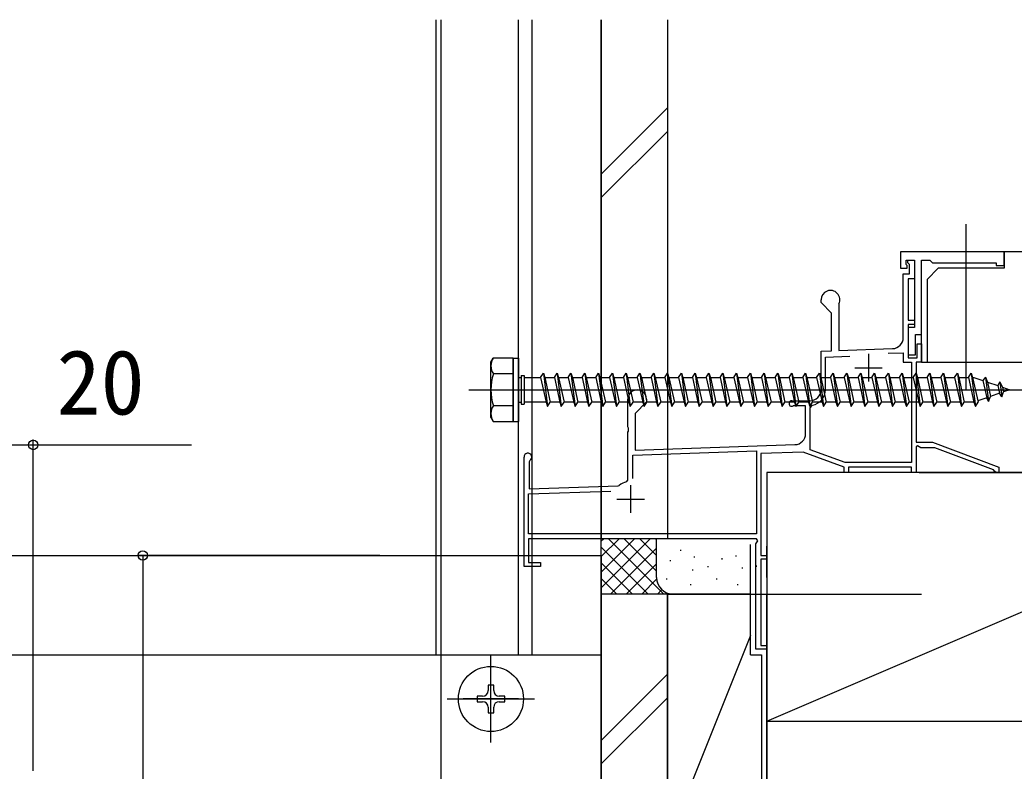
# Model space of a CAD drawing. Units: millimetres, scale not verified. Extents: x -700 to 700, y -1044 to 1038.
# Drawn here: x 27 to 207.1, y 243.2 to 379.3 of the extents above; entities that cross this region are included whole.
import ezdxf
from ezdxf.enums import TextEntityAlignment as Align

# ---------------------------------------------------------------- set-up
doc = ezdxf.new("R2010")
doc.units = ezdxf.units.MM
doc.header["$LTSCALE"] = 6
for name, color, linetype in [('0-4_YKK_11E', 7, 'Continuous'), ('0-5_YKK_12', 2, 'Continuous'), ('0-6_YKK_13', 4, 'Continuous'), ('0-8_YKK_D', 6, 'Continuous'), ('0-A_YSS_K', 3, 'Continuous')]:
    doc.layers.add(name, color=color, linetype=linetype)
doc.styles.add('ＭＳ ゴシック', font='')
doc.styles.get('ＭＳ ゴシック').set_extended_font_data('MS Gothic')

msp = doc.modelspace()

# ---------------------------------------------------------------- linework, layer by layer
at = {"layer": '0-4_YKK_11E'}
for p, q in [((180.735, 318.799), (180.735, 313.799)), ((178.235, 316.299), (183.235, 316.299)), ((166.835, 310.299), (170.135, 310.299)), ((137.635, 294.999), (137.635, 289.999)), ((135.135, 292.499), (140.135, 292.499))]:
    msp.add_line(p, q, dxfattribs=at)
msp.add_lwpolyline([(205.335, 337.299), (186.535, 337.299), (186.535, 334.299), (187.735, 334.299), (187.735, 334.799), (187.535, 334.999), (187.535, 335.799), (189.035, 335.799), (189.035, 323.599), (187.935, 323.599), (187.935, 318.599), (189.235, 318.599), (189.235, 322.299), (190.335, 322.299), (190.335, 335.799), (191.835, 335.799), (192.335, 335.299), (203.835, 335.299), (203.835, 334.799), (205.335, 334.799)], close=True, dxfattribs=at)
for points in [[(187.035, 321.75), (187.035, 333.299), (188.135, 333.299), (188.135, 334.999), (187.835, 335.299), (187.835, 335.799), (189.035, 335.799), (189.035, 332.399), (187.935, 332.399), (187.935, 324.899), (189.035, 324.899), (189.035, 324.099), (187.935, 324.099), (187.935, 318.099), (189.535, 318.099), (189.535, 320.599), (190.335, 320.599), (190.335, 317.299), (189.335, 317.299), (189.335, 302.799), (192.335, 302.799), (204.335, 298.299), (204.335, 297.299), (203.835, 297.299), (203.537, 297.567), (203.344, 297.816), (192.723, 301.799), (190.235, 301.799), (189.635, 302.145), (189.335, 301.972), (189.335, 297.299), (188.535, 297.299), (188.535, 298.299), (177.135, 298.299), (177.135, 297.299), (176.335, 297.299), (176.335, 298.299), (168.894, 301.007), (161.235, 300.739), (161.235, 282.299)], [(172.135, 312.299), (172.135, 319.299), (174.035, 319.365), (174.035, 326.199), (172.135, 328.099), (172.135, 328.599)], [(175.365, 327.858), (175.335, 327.727), (175.335, 319.41), (185.105, 319.752)], [(184.267, 318.922), (187.035, 319.019), (187.035, 317.299), (188.535, 317.299), (188.535, 299.099), (176.476, 299.099), (170.135, 301.407), (170.135, 309.037), (170.559, 309.531)], [(172.935, 312.299), (172.935, 318.226), (177.373, 318.381)], [(136.904, 295.614), (137.135, 295.906), (137.135, 304.64), (137.255, 304.824), (137.255, 305.374), (137.135, 305.557), (137.135, 310.599)], [(140.535, 310.599), (140.535, 310.099), (138.435, 307.999), (138.435, 301.344), (167.405, 302.356)], [(169.335, 304.355), (169.335, 309.399), (167.222, 309.399), (167.077, 309.361)], [(138.035, 296.199), (138.035, 300.43), (160.435, 301.212), (160.435, 286.199), (119.135, 286.199), (119.135, 293.426), (134.041, 293.947)], [(160.462, 285.299), (119.135, 285.299), (119.135, 280.999), (121.335, 280.999), (121.335, 280.299), (118.335, 280.299), (118.335, 300.099)], [(119.385, 299.492), (119.235, 299.233), (119.235, 294.33), (135.414, 294.895), (135.595, 294.964)], [(161.235, 282.299), (162.335, 282.299), (162.335, 281.599), (161.235, 281.599), (161.235, 265.999), (162.335, 265.999), (162.335, 265.299), (160.335, 265.299), (160.335, 284.399), (160.658, 284.959), (160.462, 285.299)]]:
    msp.add_lwpolyline(points, dxfattribs=at)
for centre, radius, start, end in [((173.835, 328.599), 1.7, 334.15808, 179.99998), ((185.035, 321.75), 2, 272, 0.00001), ((138.835, 310.599), 1.7, 359.99999, 180.00001), ((170.135, 312.299), 2, 270.00001, 359.99999), ((170.135, 312.299), 2.8, 278.71475, 359.99999), ((166.835, 309.799), 0.5, 89.99998, 298.95499), ((167.335, 304.355), 2, 271.99998, 360), ((119.035, 300.099), 0.7, 300, 179.99999), ((137.635, 292.499), 3.2, 103.21298, 129.61476)]:
    msp.add_arc(centre, radius, start, end, dxfattribs=at)
at = {"layer": '0-5_YKK_12'}
for p, q in [((102.335, 379.299), (102.335, 264.299)), ((117.335, 264.299), (117.335, 379.299)), ((119.835, 264.299), (119.835, 379.299)), ((103.235, 282.299), (132.335, 282.299)), ((132.335, 282.299), (132.335, 187.299)), ((-171.665, 264.299), (132.335, 264.299)), ((112.335, 251.299), (112.335, 261.299)), ((117.335, 256.299), (107.335, 256.299))]:
    msp.add_line(p, q, dxfattribs=at)
for points in [[(103.235, 379.299), (103.235, 264.299), (103.235, 192.799)], [(132.335, 192.799), (132.335, 264.299), (132.335, 379.299)], [(-30.665, 282.299), (-5.665, 282.299), (103.235, 282.299)]]:
    msp.add_lwpolyline(points, dxfattribs=at)
at = {"layer": '0-6_YKK_13'}
for p, q in [((198.335, 342.299), (198.335, 312.299)), ((112.335, 317.299), (112.768, 318.049)), ((112.335, 307.299), (112.335, 317.299)), ((116.335, 318.049), (112.766, 318.049)), ((116.335, 315.185), (112.782, 315.185)), ((121.835, 315.299), (122.585, 309.299)), ((124.335, 315.299), (125.085, 309.299)), ((126.835, 315.299), (127.585, 309.299)), ((129.335, 315.299), (130.085, 309.299)), ((131.835, 315.299), (132.585, 309.299)), ((134.335, 315.299), (135.085, 309.299)), ((136.835, 315.299), (137.585, 309.299)), ((139.335, 315.299), (140.085, 309.299)), ((141.835, 315.299), (142.585, 309.299)), ((144.335, 315.299), (145.085, 309.299)), ((146.835, 315.299), (147.585, 309.299)), ((149.335, 315.299), (150.085, 309.299)), ((151.835, 315.299), (152.585, 309.299)), ((154.335, 315.299), (155.085, 309.299)), ((156.835, 315.299), (157.585, 309.299)), ((159.335, 315.299), (160.085, 309.299)), ((161.835, 315.299), (162.585, 309.299)), ((164.335, 315.299), (165.085, 309.299)), ((166.835, 315.299), (167.585, 309.299)), ((169.335, 315.299), (170.085, 309.299)), ((171.835, 315.299), (172.585, 309.299)), ((174.335, 315.299), (175.085, 309.299)), ((176.835, 315.299), (177.585, 309.299)), ((179.335, 315.299), (180.085, 309.299)), ((181.835, 315.299), (182.585, 309.299)), ((184.335, 315.299), (185.085, 309.299)), ((186.835, 315.299), (187.585, 309.299)), ((189.335, 315.299), (190.085, 309.299)), ((191.835, 315.299), (192.585, 309.299)), ((194.335, 315.299), (195.085, 309.299)), ((196.835, 315.299), (197.585, 309.299)), ((199.335, 315.299), (200.085, 309.299)), ((117.335, 314.549), (117.835, 314.549)), ((117.835, 314.899), (118.335, 314.899)), ((117.835, 314.899), (117.835, 309.699)), ((118.335, 314.899), (118.335, 309.699)), ((118.335, 314.549), (121.335, 314.549)), ((122.085, 314.549), (123.835, 314.549)), ((122.085, 314.549), (123.085, 310.049)), ((124.585, 314.549), (126.335, 314.549)), ((124.585, 314.549), (125.585, 310.049)), ((127.085, 314.549), (128.835, 314.549)), ((127.085, 314.549), (128.085, 310.049)), ((129.585, 314.549), (131.335, 314.549)), ((129.585, 314.549), (130.585, 310.049)), ((132.085, 314.549), (133.835, 314.549)), ((132.085, 314.549), (133.085, 310.049)), ((134.585, 314.549), (136.335, 314.549)), ((134.585, 314.549), (135.585, 310.049)), ((137.085, 314.549), (138.835, 314.549)), ((137.085, 314.549), (138.085, 310.049)), ((139.585, 314.549), (141.335, 314.549)), ((139.585, 314.549), (140.585, 310.049)), ((142.085, 314.549), (143.835, 314.549)), ((142.085, 314.549), (143.085, 310.049)), ((144.585, 314.549), (146.335, 314.549)), ((144.585, 314.549), (145.585, 310.049)), ((147.085, 314.549), (148.835, 314.549)), ((147.085, 314.549), (148.085, 310.049)), ((149.585, 314.549), (151.335, 314.549)), ((149.585, 314.549), (150.585, 310.049)), ((152.085, 314.549), (153.835, 314.549)), ((152.085, 314.549), (153.085, 310.049)), ((154.585, 314.549), (156.335, 314.549)), ((154.585, 314.549), (155.585, 310.049)), ((157.085, 314.549), (158.835, 314.549)), ((157.085, 314.549), (158.085, 310.049)), ((159.585, 314.549), (161.335, 314.549)), ((159.585, 314.549), (160.585, 310.049)), ((162.085, 314.549), (163.835, 314.549)), ((162.085, 314.549), (163.085, 310.049)), ((164.585, 314.549), (166.335, 314.549)), ((164.585, 314.549), (165.585, 310.049)), ((167.085, 314.549), (168.835, 314.549)), ((167.085, 314.549), (168.085, 310.049)), ((169.585, 314.549), (171.335, 314.549)), ((169.585, 314.549), (170.585, 310.049)), ((172.085, 314.549), (173.835, 314.549)), ((172.085, 314.549), (173.085, 310.049)), ((174.585, 314.549), (176.335, 314.549)), ((174.585, 314.549), (175.585, 310.049)), ((177.085, 314.549), (178.835, 314.549)), ((177.085, 314.549), (178.085, 310.049)), ((179.585, 314.549), (181.335, 314.549)), ((179.585, 314.549), (180.585, 310.049)), ((182.085, 314.549), (183.835, 314.549)), ((182.085, 314.549), (183.085, 310.049)), ((184.585, 314.549), (186.335, 314.549)), ((184.585, 314.549), (185.585, 310.049)), ((187.085, 314.549), (188.835, 314.549)), ((187.085, 314.549), (188.085, 310.049)), ((189.585, 314.549), (191.335, 314.549)), ((189.585, 314.549), (190.585, 310.049)), ((192.085, 314.549), (193.835, 314.549)), ((192.085, 314.549), (193.085, 310.049)), ((194.585, 314.549), (196.335, 314.549)), ((194.585, 314.549), (195.585, 310.049)), ((197.085, 314.549), (198.835, 314.549)), ((197.085, 314.549), (198.085, 310.049)), ((199.585, 314.549), (199.801, 314.549)), ((199.585, 314.549), (200.585, 310.049)), ((199.801, 314.549), (201.462, 313.977)), ((201.921, 314.612), (201.462, 313.977)), ((201.462, 313.977), (202.155, 310.859)), ((201.921, 314.612), (202.274, 313.697)), ((201.921, 314.612), (202.475, 310.176)), ((202.274, 313.697), (204.169, 313.044)), ((202.274, 313.697), (202.852, 311.099)), ((204.533, 313.712), (204.169, 313.044)), ((204.533, 313.712), (204.982, 312.765)), ((204.533, 313.712), (204.872, 311.002)), ((108.335, 312.299), (209.38, 312.299)), ((204.477, 311.659), (202.852, 311.099)), ((204.169, 313.044), (204.477, 311.659)), ((204.872, 311.002), (204.477, 311.659)), ((204.872, 311.002), (205.174, 311.899)), ((204.982, 312.765), (206.335, 312.299)), ((204.982, 312.765), (205.174, 311.899)), ((206.335, 312.299), (205.174, 311.899)), ((117.335, 310.049), (117.835, 310.049)), ((122.335, 310.049), (118.335, 310.049)), ((124.835, 310.049), (123.085, 310.049)), ((127.335, 310.049), (125.585, 310.049)), ((129.835, 310.049), (128.085, 310.049)), ((132.335, 310.049), (130.585, 310.049)), ((134.835, 310.049), (133.085, 310.049)), ((137.335, 310.049), (135.585, 310.049)), ((139.835, 310.049), (138.085, 310.049)), ((142.335, 310.049), (140.585, 310.049)), ((144.835, 310.049), (143.085, 310.049)), ((147.335, 310.049), (145.585, 310.049)), ((149.835, 310.049), (148.085, 310.049)), ((152.335, 310.049), (150.585, 310.049)), ((154.835, 310.049), (153.085, 310.049)), ((157.335, 310.049), (155.585, 310.049)), ((159.835, 310.049), (158.085, 310.049)), ((162.335, 310.049), (160.585, 310.049)), ((164.835, 310.049), (163.085, 310.049)), ((167.335, 310.049), (165.585, 310.049)), ((169.835, 310.049), (168.085, 310.049)), ((172.335, 310.049), (170.585, 310.049)), ((174.835, 310.049), (173.085, 310.049)), ((177.335, 310.049), (175.585, 310.049)), ((179.835, 310.049), (178.085, 310.049)), ((182.335, 310.049), (180.585, 310.049)), ((184.835, 310.049), (183.085, 310.049)), ((187.335, 310.049), (185.585, 310.049)), ((189.835, 310.049), (188.085, 310.049)), ((192.335, 310.049), (190.585, 310.049)), ((194.835, 310.049), (193.085, 310.049)), ((197.335, 310.049), (195.585, 310.049)), ((199.801, 310.049), (198.085, 310.049)), ((199.833, 310.06), (199.801, 310.049)), ((202.155, 310.859), (200.529, 310.3)), ((202.475, 310.176), (202.155, 310.859)), ((202.475, 310.176), (202.852, 311.099)), ((116.335, 309.412), (112.782, 309.412)), ((117.835, 309.699), (118.335, 309.699)), ((112.335, 307.299), (112.768, 306.549)), ((155.335, 275.299), (190.335, 275.299)), ((112.335, 248.399), (112.335, 264.199)), ((104.435, 256.299), (120.235, 256.299)), ((113.835, 255.799), (114.835, 255.799))]:
    msp.add_line(p, q, dxfattribs=at)
for points in [[(112.766, 306.549), (116.335, 306.549), (116.335, 318.049)], [(116.335, 318.049), (117.335, 318.049), (117.335, 306.549)], [(116.335, 318.049), (116.335, 306.549), (117.335, 306.549)], [(121.335, 314.549), (121.835, 315.299), (122.085, 314.549)], [(123.835, 314.549), (124.335, 315.299), (124.585, 314.549)], [(126.335, 314.549), (126.835, 315.299), (127.085, 314.549)], [(128.835, 314.549), (129.335, 315.299), (129.585, 314.549)], [(131.335, 314.549), (131.835, 315.299), (132.085, 314.549)], [(133.835, 314.549), (134.335, 315.299), (134.585, 314.549)], [(136.335, 314.549), (136.835, 315.299), (137.085, 314.549)], [(138.835, 314.549), (139.335, 315.299), (139.585, 314.549)], [(141.335, 314.549), (141.835, 315.299), (142.085, 314.549)], [(143.835, 314.549), (144.335, 315.299), (144.585, 314.549)], [(146.335, 314.549), (146.835, 315.299), (147.085, 314.549)], [(148.835, 314.549), (149.335, 315.299), (149.585, 314.549)], [(151.335, 314.549), (151.835, 315.299), (152.085, 314.549)], [(153.835, 314.549), (154.335, 315.299), (154.585, 314.549)], [(156.335, 314.549), (156.835, 315.299), (157.085, 314.549)], [(158.835, 314.549), (159.335, 315.299), (159.585, 314.549)], [(161.335, 314.549), (161.835, 315.299), (162.085, 314.549)], [(163.835, 314.549), (164.335, 315.299), (164.585, 314.549)], [(166.335, 314.549), (166.835, 315.299), (167.085, 314.549)], [(168.835, 314.549), (169.335, 315.299), (169.585, 314.549)], [(171.335, 314.549), (171.835, 315.299), (172.085, 314.549)], [(173.835, 314.549), (174.335, 315.299), (174.585, 314.549)], [(176.335, 314.549), (176.835, 315.299), (177.085, 314.549)], [(178.835, 314.549), (179.335, 315.299), (179.585, 314.549)], [(181.335, 314.549), (181.835, 315.299), (182.085, 314.549)], [(183.835, 314.549), (184.335, 315.299), (184.585, 314.549)], [(186.335, 314.549), (186.835, 315.299), (187.085, 314.549)], [(188.835, 314.549), (189.335, 315.299), (189.585, 314.549)], [(191.335, 314.549), (191.835, 315.299), (192.085, 314.549)], [(193.835, 314.549), (194.335, 315.299), (194.585, 314.549)], [(196.335, 314.549), (196.835, 315.299), (197.085, 314.549)], [(198.835, 314.549), (199.335, 315.299), (199.585, 314.549)], [(121.335, 314.549), (122.335, 310.049), (122.585, 309.299), (123.085, 310.049)], [(123.835, 314.549), (124.835, 310.049), (125.085, 309.299), (125.585, 310.049)], [(126.335, 314.549), (127.335, 310.049), (127.585, 309.299), (128.085, 310.049)], [(128.835, 314.549), (129.835, 310.049), (130.085, 309.299), (130.585, 310.049)], [(131.335, 314.549), (132.335, 310.049), (132.585, 309.299), (133.085, 310.049)], [(133.835, 314.549), (134.835, 310.049), (135.085, 309.299), (135.585, 310.049)], [(136.335, 314.549), (137.335, 310.049), (137.585, 309.299), (138.085, 310.049)], [(138.835, 314.549), (139.835, 310.049), (140.085, 309.299), (140.585, 310.049)], [(141.335, 314.549), (142.335, 310.049), (142.585, 309.299), (143.085, 310.049)], [(143.835, 314.549), (144.835, 310.049), (145.085, 309.299), (145.585, 310.049)], [(146.335, 314.549), (147.335, 310.049), (147.585, 309.299), (148.085, 310.049)], [(148.835, 314.549), (149.835, 310.049), (150.085, 309.299), (150.585, 310.049)], [(151.335, 314.549), (152.335, 310.049), (152.585, 309.299), (153.085, 310.049)], [(153.835, 314.549), (154.835, 310.049), (155.085, 309.299), (155.585, 310.049)], [(156.335, 314.549), (157.335, 310.049), (157.585, 309.299), (158.085, 310.049)], [(158.835, 314.549), (159.835, 310.049), (160.085, 309.299), (160.585, 310.049)], [(161.335, 314.549), (162.335, 310.049), (162.585, 309.299), (163.085, 310.049)], [(163.835, 314.549), (164.835, 310.049), (165.085, 309.299), (165.585, 310.049)], [(166.335, 314.549), (167.335, 310.049), (167.585, 309.299), (168.085, 310.049)], [(168.835, 314.549), (169.835, 310.049), (170.085, 309.299), (170.585, 310.049)], [(171.335, 314.549), (172.335, 310.049), (172.585, 309.299), (173.085, 310.049)], [(173.835, 314.549), (174.835, 310.049), (175.085, 309.299), (175.585, 310.049)], [(176.335, 314.549), (177.335, 310.049), (177.585, 309.299), (178.085, 310.049)], [(178.835, 314.549), (179.835, 310.049), (180.085, 309.299), (180.585, 310.049)], [(181.335, 314.549), (182.335, 310.049), (182.585, 309.299), (183.085, 310.049)], [(183.835, 314.549), (184.835, 310.049), (185.085, 309.299), (185.585, 310.049)], [(186.335, 314.549), (187.335, 310.049), (187.585, 309.299), (188.085, 310.049)], [(188.835, 314.549), (189.835, 310.049), (190.085, 309.299), (190.585, 310.049)], [(191.335, 314.549), (192.335, 310.049), (192.585, 309.299), (193.085, 310.049)], [(193.835, 314.549), (194.835, 310.049), (195.085, 309.299), (195.585, 310.049)], [(196.335, 314.549), (197.335, 310.049), (197.585, 309.299), (198.085, 310.049)], [(198.835, 314.549), (199.835, 310.049), (200.085, 309.299), (200.585, 310.049)], [(112.835, 257.799), (112.835, 258.799), (111.835, 258.799), (111.835, 257.799)], [(110.835, 256.799), (109.835, 256.799), (109.835, 255.799), (110.835, 255.799)], [(114.835, 255.799), (114.835, 256.799), (113.835, 256.799)], [(111.835, 254.799), (111.835, 253.799), (112.835, 253.799), (112.835, 254.799)]]:
    msp.add_lwpolyline(points, dxfattribs=at)
msp.add_circle((112.335, 256.299), 5.9, dxfattribs=at)
for centre, radius, start, end in [((114.891, 316.629), 2.556, 146.25178, 214.38425), ((121.889, 312.299), 9.553, 162.41205, 197.58795), ((114.891, 307.969), 2.556, 145.61575, 213.74822), ((110.835, 257.799), 1, 270, 0), ((113.835, 257.799), 1, 180, 270), ((110.835, 254.799), 1, 0, 90), ((113.835, 254.799), 1, 90, 180)]:
    msp.add_arc(centre, radius, start, end, dxfattribs=at)
at = {"layer": '0-8_YKK_D'}
for p, q in [((29.435, 243.299), (29.435, 303.299)), ((189.935, 297.299), (324.335, 297.299)), ((92.235, 282.299), (48.28, 282.299)), ((49.28, 282.299), (49.28, 187.299))]:
    msp.add_line(p, q, dxfattribs=at)
msp.add_lwpolyline([(9.435, 302.299), (29.435, 302.299), (58.108, 302.299)], dxfattribs=at)
for centre in [(29.435, 302.299), (49.28, 282.299)]:
    msp.add_circle(centre, 0.85, dxfattribs=at)
at = {"layer": '0-A_YSS_K'}
for p, q in [((132.335, 379.299), (132.335, 285.299)), ((132.335, 379.299), (132.335, 285.299)), ((144.335, 379.299), (144.335, 285.299)), ((144.335, 363.34), (132.335, 351.34)), ((132.335, 347.097), (144.335, 359.097)), ((190.335, 317.299), (190.335, 335.302)), ((190.335, 317.299), (267.335, 317.299)), ((162.335, 252.299), (267.335, 297.299)), ((132.335, 284.926), (132.721, 285.312)), ((132.335, 275.299), (132.335, 285.299)), ((132.335, 276.441), (141.193, 285.299)), ((132.335, 279.269), (138.365, 285.299)), ((132.335, 282.098), (135.536, 285.299)), ((133.649, 285.299), (143.649, 275.299)), ((136.477, 285.299), (142.335, 279.441)), ((139.306, 285.299), (142.335, 282.269)), ((142.134, 285.299), (142.335, 285.098)), ((142.335, 278.299), (142.335, 285.299)), ((132.335, 283.784), (140.82, 275.299)), ((134.021, 275.299), (142.335, 283.612)), ((146.661, 283.298), (146.661, 283.098)), ((159.335, 264.299), (159.335, 284.299)), ((162.335, 278.299), (162.335, 283.946)), ((132.335, 280.956), (137.992, 275.299)), ((144.831, 281.442), (144.831, 281.242)), ((149.17, 282.109), (149.17, 281.909)), ((154.177, 281.776), (154.177, 281.576)), ((156.684, 282.279), (156.684, 282.079)), ((136.85, 275.299), (142.335, 280.784)), ((148.836, 279.773), (148.836, 279.573)), ((151.629, 280.376), (151.629, 280.176)), ((157.849, 280.107), (157.849, 279.907)), ((160.356, 280.44), (160.356, 280.24)), ((132.335, 278.127), (135.164, 275.299)), ((139.678, 275.299), (142.353, 277.973)), ((144.163, 278.104), (144.163, 277.904)), ((153.176, 278.104), (153.176, 277.904)), ((142.507, 275.299), (143.301, 276.093)), ((148.502, 277.102), (148.502, 276.902)), ((157.018, 277.102), (157.018, 276.902)), ((145.335, 275.299), (132.335, 275.299)), ((132.335, 162.299), (132.335, 275.299)), ((144.335, 275.299), (159.335, 275.299)), ((144.335, 275.299), (144.335, 230.299)), ((159.335, 275.299), (145.335, 275.299)), ((162.335, 230.299), (162.335, 275.299)), ((159.335, 267.799), (144.335, 230.299)), ((144.335, 260.757), (132.335, 248.757)), ((132.335, 244.514), (144.335, 256.514)), ((162.334, 252.299), (162.334, 162.299))]:
    msp.add_line(p, q, dxfattribs=at)
for points in [[(288.335, 337.299), (205.335, 337.299), (205.335, 334.299), (193.335, 334.299), (191.335, 332.299), (191.335, 317.299)], [(191.335, 317.299), (290.335, 317.299), (290.335, 335.299)], [(267.335, 317.299), (267.335, 297.299), (190.335, 297.299)], [(144.335, 162.299), (144.335, 275.299), (132.335, 275.299)], [(159.335, 264.299), (161.335, 264.299), (161.335, 209.299)]]:
    msp.add_lwpolyline(points, dxfattribs=at)
msp.add_lwpolyline([(267.335, 252.299), (267.335, 297.299), (162.335, 297.299), (162.335, 252.299)], close=True, dxfattribs=at)
msp.add_arc((145.335, 278.299), 3, 180, 270, dxfattribs=at)

# ---------------------------------------------------------------- texts
at = {"layer": '0-8_YKK_D', "style": 'ＭＳ ゴシック'}
msp.add_text('20', height=11.73, dxfattribs=at).set_placement((33.653, 304.299), align=Align.BOTTOM_LEFT)

doc.saveas('drawing.dxf')
